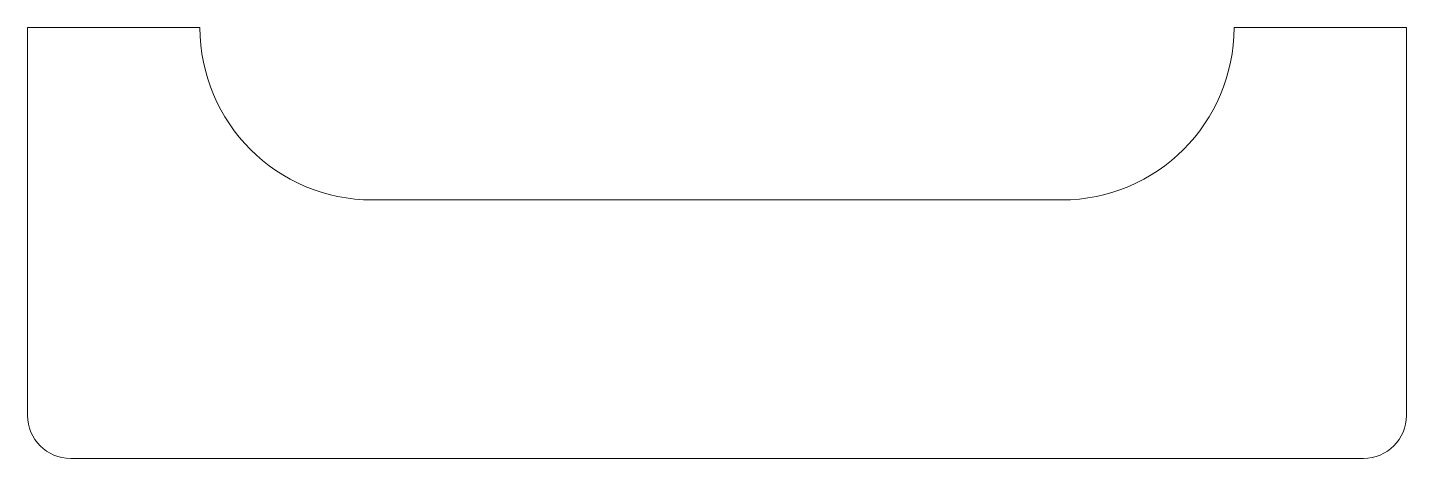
# Model space of a CAD drawing. Header units: inches. Extents: x 1.03 to 9.03, y 0.59 to 3.09.
import ezdxf

# ---------------------------------------------------------------- set-up
doc = ezdxf.new("R2010")
doc.units = ezdxf.units.IN
doc.header["$MEASUREMENT"] = 0

msp = doc.modelspace()

# ---------------------------------------------------------------- linework, layer by layer
at = {"color": 7, "linetype": 'Continuous', "lineweight": 15}
for p, q in [((2.0264, 3.085), (1.0264, 3.085)), ((1.0264, 3.085), (1.0264, 0.835)), ((9.0264, 3.085), (8.0264, 3.085)), ((9.0264, 0.835), (9.0264, 3.085)), ((7.0264, 2.085), (3.0264, 2.085)), ((1.2764, 0.585), (8.7764, 0.585))]:
    msp.add_line(p, q, dxfattribs=at)
for centre, radius, start, end in [((3.0264, 3.085), 1, 180, 270), ((7.0264, 3.085), 1, 270, 0), ((1.2764, 0.835), 0.25, 180, 270), ((8.7764, 0.835), 0.25, 270, 0)]:
    msp.add_arc(centre, radius, start, end, dxfattribs=at)

doc.saveas('drawing.dxf')
